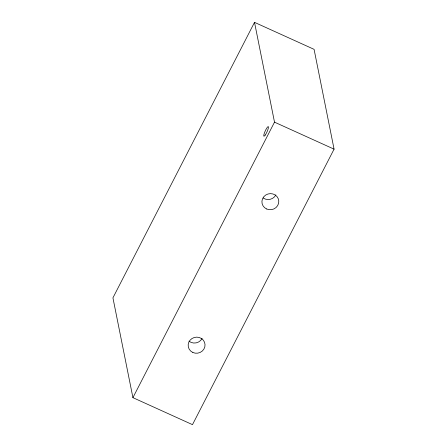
<?xml version="1.0" encoding="UTF-8"?>
<svg xmlns="http://www.w3.org/2000/svg" width="447" height="447" viewBox="0 0 447 447"><rect width="100%" height="100%" fill="white"/><g stroke="black" fill="none" stroke-linecap="round" stroke-linejoin="round"><path stroke-width="0.67" d="M254.516 22.35L112.929 297.853L132.921 397.657L192.484 424.65L334.071 149.147L314.079 49.343L254.516 22.35L274.508 122.154L132.921 397.657M274.508 122.154L334.071 149.147M275.883 194.92A8.459 8.04 -11.3 0 1 263.16 197.971M202.128 338.429A8.459 8.04 -11.3 0 1 188.98 341.15M265.216 135.089A5.286 0.995 -65.6 0 0 268.451 126.859A5.286 0.995 -65.6 0 0 264.658 132.29A5.286 0.995 -65.6 0 0 265.216 135.089M266.608 208.972A8.459 8.04 -11.3 0 0 278.783 201.01A8.459 8.04 -11.3 0 0 265.674 195.065A8.459 8.04 -11.3 0 0 266.608 208.972M192.853 352.482A8.459 8.04 -11.3 0 0 205.028 344.52A8.459 8.04 -11.3 0 0 191.919 338.575A8.459 8.04 -11.3 0 0 192.853 352.482"/></g></svg>
